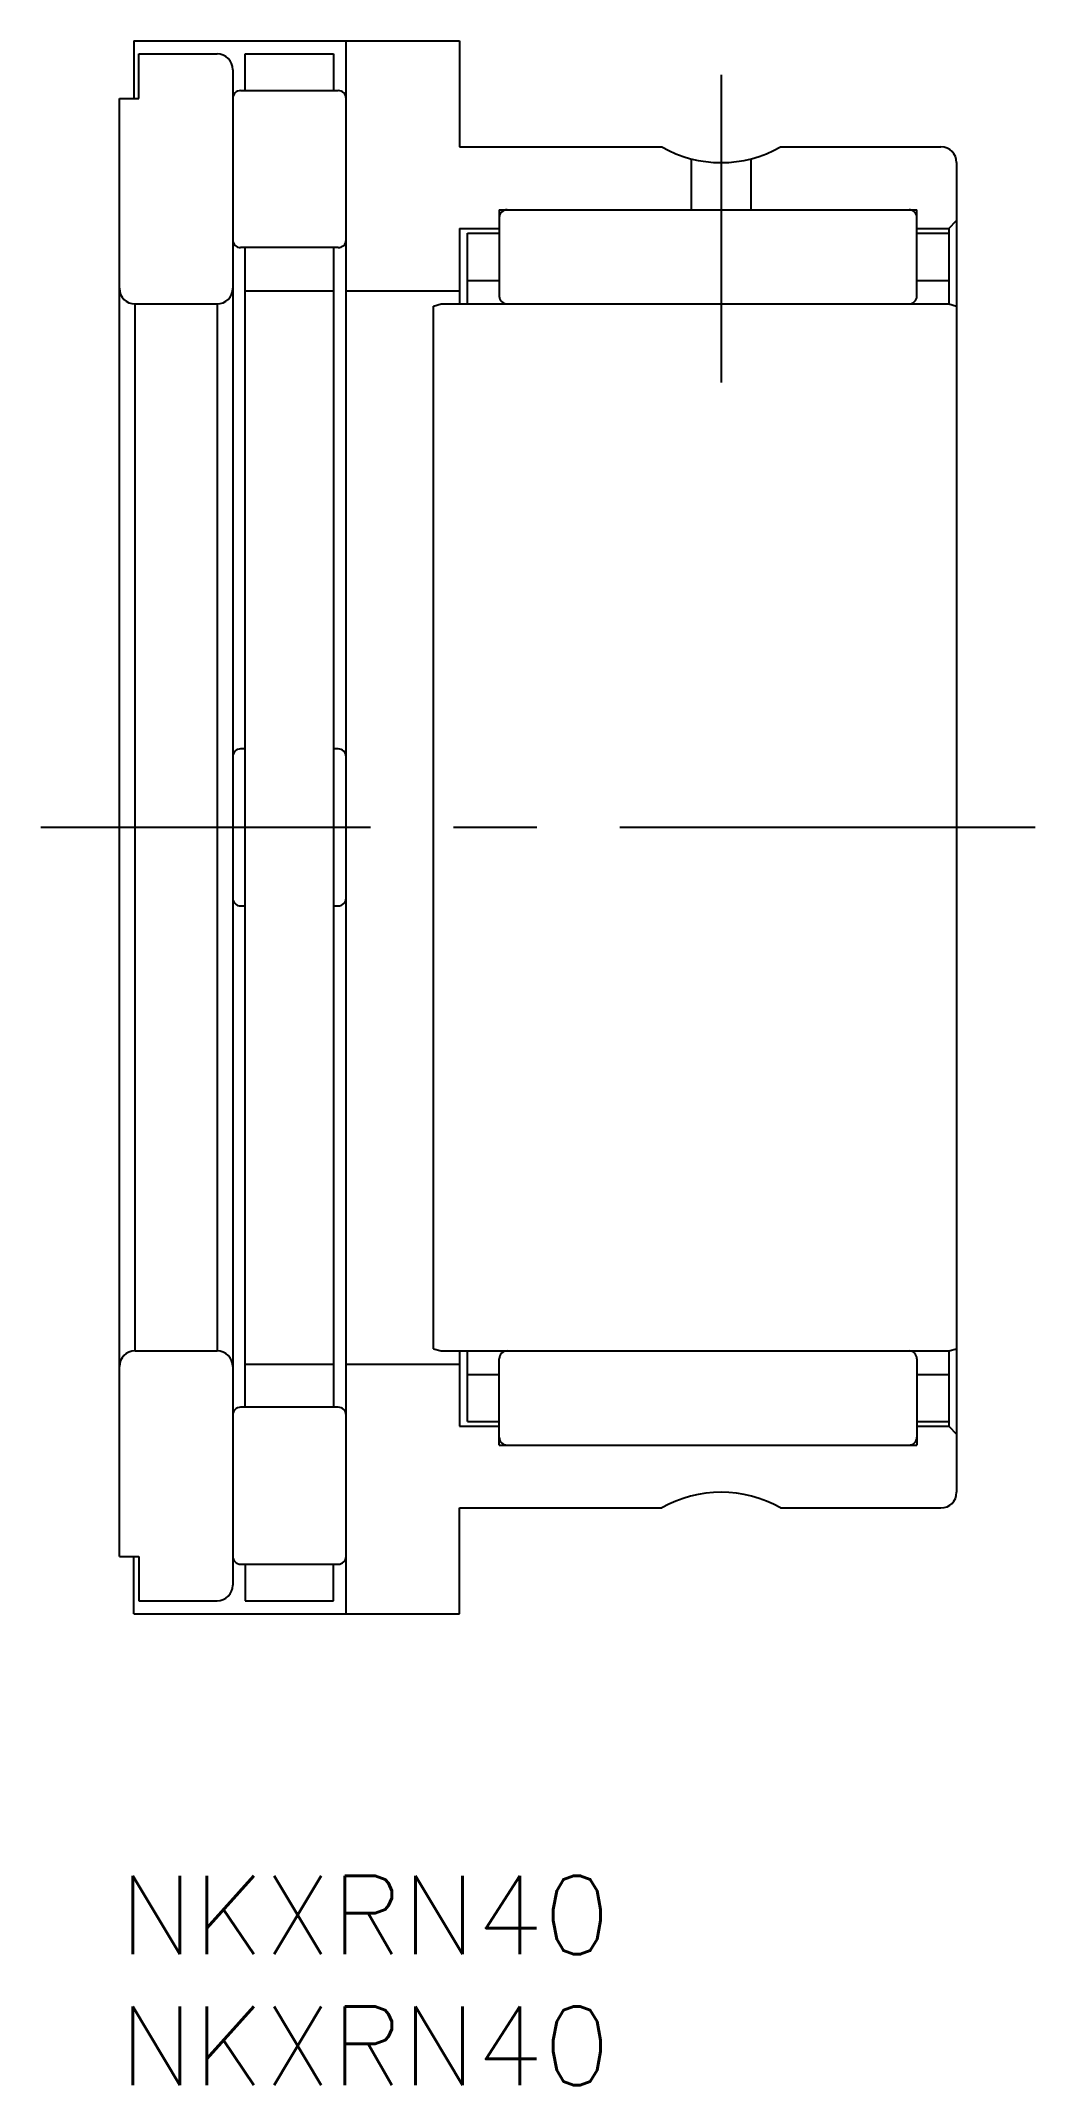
# Model space of a CAD drawing. Extents: x -3 to 35, y -8 to 70.1.
import ezdxf

# ---------------------------------------------------------------- set-up
doc = ezdxf.new("R2010")
doc.units = 0
doc.header["$LTSCALE"] = 0.5
doc.linetypes.add('CENTER', pattern=[50.8, 31.75, -6.35, 6.35, -6.35])
for name, color, linetype in [('MSM_CENTER', 1, 'CENTER'), ('MSM_CONTINUOUS', 7, 'CONTINUOUS'), ('MSM_PART_NUMBER', 7, 'CONTINUOUS')]:
    doc.layers.add(name, color=color, linetype=linetype)
doc.styles.get("Standard").update_dxf_attribs({"font": 'txt.shx', "height": 3, "bigfont": 'bigfont.shx'})

msp = doc.modelspace()

# ---------------------------------------------------------------- linework, layer by layer
at = {"layer": 'MSM_CENTER'}
for p, q in [((23, 68.8), (23, 57.05)), ((35, 40.05), (-3, 40.05))]:
    msp.add_line(p, q, dxfattribs=at)
at = {"layer": 'MSM_CONTINUOUS'}
for p, q in [((0.55, 70.1), (13, 70.1)), ((0.55, 70.1), (0.55, 67.9)), ((0.75, 67.9), (0.75, 69.6)), ((0.75, 69.6), (3.735, 69.6)), ((4.811, 69.6), (8.189, 69.6)), ((4.811, 68.2), (4.811, 69.6)), ((8.189, 69.6), (8.189, 68.2)), ((8.665, 10), (8.665, 70.1)), ((13, 70.1), (13, 66.05)), ((4.335, 69), (4.335, 11.1)), ((4.635, 68.2), (8.365, 68.2)), ((0, 12.2), (0, 67.9)), ((0, 67.9), (0.75, 67.9)), ((13, 66.05), (20.728, 66.05)), ((25.272, 66.05), (31.4, 66.05)), ((21.865, 63.65), (21.865, 65.592)), ((24.135, 65.592), (24.135, 63.65)), ((32, 65.45), (32, 14.65)), ((14.52, 63.65), (14.52, 60.35)), ((14.52, 63.65), (30.48, 63.65)), ((30.48, 60.35), (30.48, 63.65)), ((13, 62.93), (14.52, 62.93)), ((13, 62.93), (13, 60.05)), ((13.304, 62.75), (14.52, 62.75)), ((13.304, 60.05), (13.304, 62.75)), ((30.48, 62.93), (31.696, 62.93)), ((30.48, 62.75), (31.696, 62.75)), ((31.696, 62.93), (32, 63.234)), ((31.696, 62.93), (31.696, 60.05)), ((8.365, 62.2), (4.635, 62.2)), ((4.811, 17.9), (4.811, 62.2)), ((8.189, 62.2), (8.189, 17.9)), ((13.304, 60.95), (14.52, 60.95)), ((30.48, 60.95), (31.696, 60.95)), ((4.811, 60.55), (8.189, 60.55)), ((8.665, 60.55), (13, 60.55)), ((0.6, 60.05), (3.735, 60.05)), ((0.6, 20.05), (0.6, 60.05)), ((3.735, 60.05), (3.735, 20.05)), ((12, 59.97), (12.3, 60.05)), ((12, 20.13), (12, 59.97)), ((12.3, 60.05), (31.7, 60.05)), ((31.7, 60.05), (32, 59.97)), ((4.811, 43.05), (4.635, 43.05)), ((8.365, 43.05), (8.189, 43.05)), ((4.635, 37.05), (4.811, 37.05)), ((8.189, 37.05), (8.365, 37.05)), ((0.6, 20.05), (3.735, 20.05)), ((4.811, 19.55), (8.189, 19.55)), ((8.665, 19.55), (13, 19.55)), ((12, 20.13), (12.3, 20.05)), ((12.3, 20.05), (31.7, 20.05)), ((13, 20.05), (13, 17.17)), ((13.304, 17.35), (13.304, 20.05)), ((14.52, 16.45), (14.52, 19.75)), ((30.48, 19.75), (30.48, 16.45)), ((31.696, 20.05), (31.696, 17.17)), ((31.7, 20.05), (32, 20.13)), ((13.304, 19.15), (14.52, 19.15)), ((30.48, 19.15), (31.696, 19.15)), ((8.365, 17.9), (4.635, 17.9)), ((13.304, 17.35), (14.52, 17.35)), ((30.48, 17.35), (31.696, 17.35)), ((13, 17.17), (14.52, 17.17)), ((14.52, 16.45), (30.48, 16.45)), ((30.48, 17.17), (31.696, 17.17)), ((31.696, 17.17), (32, 16.866)), ((13, 10), (13, 14.05)), ((13, 14.05), (20.728, 14.05)), ((25.272, 14.05), (31.4, 14.05)), ((0, 12.2), (0.75, 12.2)), ((0.55, 10), (0.55, 12.2)), ((0.75, 12.2), (0.75, 10.5)), ((4.635, 11.9), (8.365, 11.9)), ((4.811, 11.9), (4.811, 10.5)), ((8.189, 10.5), (8.189, 11.9)), ((0.75, 10.5), (3.735, 10.5)), ((4.811, 10.5), (8.189, 10.5)), ((0.55, 10), (13, 10))]:
    msp.add_line(p, q, dxfattribs=at)
for centre, radius, start, end in [((3.735, 69), 0.6, 0, 90), ((4.635, 67.9), 0.3, 90, 180), ((8.365, 67.9), 0.3, 0, 90), ((23, 70.05), 4.6, 240.40815, 299.59185), ((31.4, 65.45), 0.6, 0, 90), ((14.82, 63.35), 0.3, 90, 180), ((30.18, 63.35), 0.3, 0, 90), ((4.635, 62.5), 0.3, 180, 270), ((8.365, 62.5), 0.3, 270, 0), ((0.6, 60.65), 0.6, 180, 270), ((3.735, 60.65), 0.6, 270, 0), ((14.82, 60.35), 0.3, 180, 270), ((30.18, 60.35), 0.3, 270, 0), ((4.635, 42.75), 0.3, 90, 180), ((8.365, 42.75), 0.3, 0, 90), ((4.635, 37.35), 0.3, 180, 270), ((8.365, 37.35), 0.3, 270, 0), ((0.6, 19.45), 0.6, 90, 180), ((3.735, 19.45), 0.6, 0, 90), ((14.82, 19.75), 0.3, 90, 180), ((30.18, 19.75), 0.3, 0, 90), ((4.635, 17.6), 0.3, 90, 180), ((8.365, 17.6), 0.3, 0, 90), ((14.82, 16.75), 0.3, 180, 270), ((30.18, 16.75), 0.3, 270, 0), ((23, 10.05), 4.6, 60.40815, 119.59185), ((31.4, 14.65), 0.6, 270, 0), ((4.635, 12.2), 0.3, 180, 270), ((8.365, 12.2), 0.3, 270, 0), ((3.735, 11.1), 0.6, 270, 0)]:
    msp.add_arc(centre, radius, start, end, dxfattribs=at)

# ---------------------------------------------------------------- texts
at = {"layer": 'MSM_PART_NUMBER'}
for p in [(0, -3), (0, -8)]:
    msp.add_text('NKXRN40', height=3, dxfattribs=at).set_placement(p)

doc.saveas('drawing.dxf')
